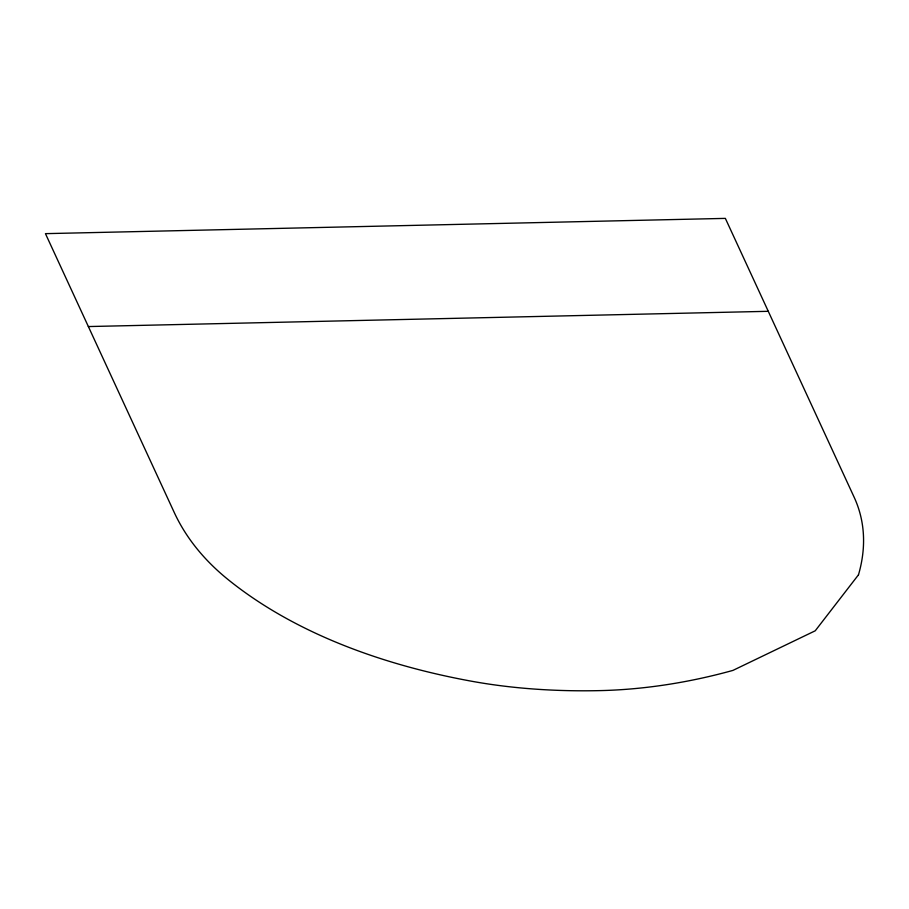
<?xml version="1.0" encoding="UTF-8"?>
<svg xmlns="http://www.w3.org/2000/svg" width="909" height="909" viewBox="0 0 909 909"><rect width="100%" height="100%" fill="white"/><g stroke="black" fill="none" stroke-linecap="round" stroke-linejoin="round"><path stroke-width="1.36" d="M88.366 326.558L768.275 311.31M858.482 574.818L815.237 630.789L732.938 670.399A324.433 181.414 -15.9 0 1 599.997 690.613A508.108 284.131 -15.9 0 1 470.101 680.955A767.616 429.241 -15.9 0 1 228.318 579.76A508.108 284.131 -15.9 0 1 174.21 512.403L45.45 233.647L725.359 218.387L854.108 497.143A324.433 181.414 -15.9 0 1 858.482 574.818"/></g></svg>
